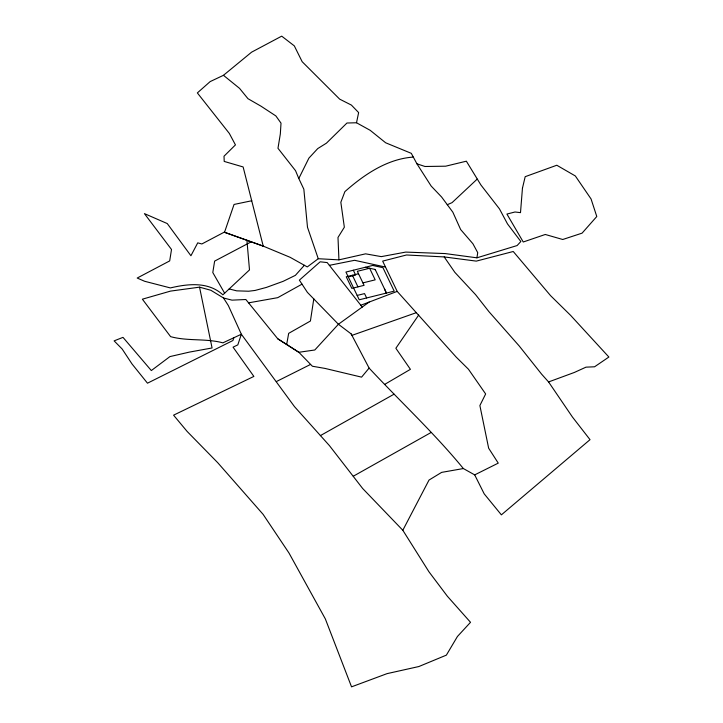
<?xml version="1.0" encoding="UTF-8"?>
<svg xmlns="http://www.w3.org/2000/svg" width="723" height="723" viewBox="0 0 723 723"><rect width="100%" height="100%" fill="white"/><g stroke="black" fill="none" stroke-linecap="round" stroke-linejoin="round"><path stroke-width="1.08" d="M313.8 298.834L310.411 321.03L288.676 333.348L286.67 344.491L298.834 352.282L312.39 366.236L324.979 368.414L361.581 377.144L369.11 368.088L351.179 333.927L338.418 324.256L307.392 292.363L299.376 280.135L320.172 261.798L327.194 262.585L362.25 307.058M476.918 257.822L477.731 252.661L472.923 243.768L460.641 229.525L452.842 212.182L441.59 196.99L431.17 186.064L416.936 163.823L411.297 153.339L385.639 142.774L370.194 130.321L356.511 122.765L346.959 123.018L326.435 143.163L317.749 148.577L308.902 158.129L298.798 178.518L303.841 189.191L307.501 227.302L318.265 258.717L338.933 259.864L365.594 253.836L381.301 256.629L405.711 252.092L445.214 253.574L476.918 257.822L517.117 245.549L520.84 241.518L507.51 223.922L499.466 208.884L480.931 185.007L466.362 161.193L445.675 166.191L424.988 166.489L416.936 163.823M356.511 122.765L358.635 112.58L351.405 105.088L339.683 99.15L302.169 61.708L294.324 45.883L281.708 36.15L251.586 52.173L223.452 75.309L210.149 81.6L197.352 92.915L229.318 133.412L235.445 144.898L224.013 156.222L224.211 161.428L243.127 166.95L263.226 246.118L290.158 257.325L307.284 266.923L318.265 258.717M233.845 337.804L232.923 340.515L147.483 383.19L132.029 363.976L122.16 349.01L114.117 340.867L123 337.361L151.324 370.556L169.932 356.593L189.363 352.11L212.074 347.971L199.539 287.158L170.547 291.098L142.377 299.186L170.61 336.647C187.718 341.364 205.73 338.237 222.91 342.838L241.355 334.243L294.487 406.633L329.417 445.603L362.648 488.486L402.819 530.266L428.929 571.757L447.338 596.195L470.519 622.304L457.442 636.475L446.362 655.137L418.87 666.534L387.031 673.646L351.541 686.85L325.341 618.906L288.947 552.941L263.109 514.36L217.74 462.711L187.094 431.396L173.574 415.165L253.872 376.421L233.059 347.157L237.804 344.889L241.355 334.243L228.351 305.585L223.497 297.984L210.863 290.275L199.539 287.158M402.819 530.266L429.019 480.054L441.626 472.381L463.362 468.549L474.695 474.884L484.211 493.872L501.382 514.857L590.022 439.665L572.408 416.99L548.576 381.943L541.663 374.216L519.168 345.919L488.947 311.676L475.571 294.65L454.857 272.363L444.202 256.927L406.525 254.984L382.657 261.111L397.189 291.387L456.177 357.072L468.45 369.227L485.648 393.954L479.882 405.531L488.649 448.197L498.255 463.127L474.695 474.884M418.698 315.029L395.861 348.26L410.411 369.326L384.654 384.41M304.356 265.287L295.391 275.346L283.172 281.319L266.38 287.42L255.102 290.438L248.658 291.224L236.656 290.845L229.173 288.929M477.18 179.123L452.065 202.639L447.239 204.717M369.173 302.06L338.418 324.256L314.803 349.995L298.834 352.282L277.777 338.816L245.856 299.512L231.984 300.144L223.497 297.984M320.352 435.635L394.053 394.18M353.303 476.222L431.17 432.453M302.024 284.166L277.722 297.668L248.558 302.847M251.206 241.834L214.632 261.111L212.797 272.544L224.627 293.186M276.34 381.581L310.33 364.546M360.822 305.242L397.189 291.387M548.576 381.943L574.36 372.453L585.991 367.157L594.577 366.787L608.883 357.035L570.664 315.418L550.574 295.653L513.24 251.496L476.294 261.12L444.202 256.927M416.484 312.607L351.938 335.373L351.179 333.927M358.527 273.746L346.245 276.782L351.812 288.378L364.094 285.341L357.352 271.297L369.625 268.26L375.192 279.846L362.91 282.892M348.251 276.882L355.635 275.056L353.321 270.23M375.508 270.14L374.903 269.408M357.153 295.436L364.537 293.601L366.633 297.966M384.41 288.685L386.272 293.104M251.776 200.75L234.053 204.446L224.519 232.291L263.226 246.118L224.229 232.173L201.853 243.967L197.731 242.856L190.926 255.752L167.257 223.561L144.428 213.619L171.514 249.489L169.688 260.913L137.189 278.039L144.627 281.274L170.375 287.926C187.962 283.759 208.459 281.473 222.874 294.83L249.498 269.914L246.923 240.316M329.363 265.341L354.595 260.298L385.513 267.067M413.303 157.081C387.13 158.879 363.985 174.713 344.88 191.64L340.84 202.268L344.347 227.221L337.993 237.46L338.933 259.864M365.205 267.293L375.192 269.471L386.507 293.05M277.777 338.816L286.67 344.491M223.452 75.309L239.539 88.351L247.971 98.69L261.021 106.2L275.861 115.924L281.012 123.136L280.334 133.927L277.975 148.287L295.535 170.682L298.798 178.518M369.11 368.088C400.397 401.69 434.198 432.996 463.362 468.549M352.39 275.264L357.948 286.859M522.449 188.224L520.497 212.643L515.011 211.993L506.913 214.053L523.253 241.997L545.269 234.478L562.738 239.494L582.078 233.149L596.782 216.511L591.062 198.961L575.336 175.969L556.791 165.242L525.187 176.683L522.449 188.224M372.679 265.44L345.937 272.056L359.25 299.792L394.198 291.143L382.946 267.691L372.679 265.44"/></g></svg>
